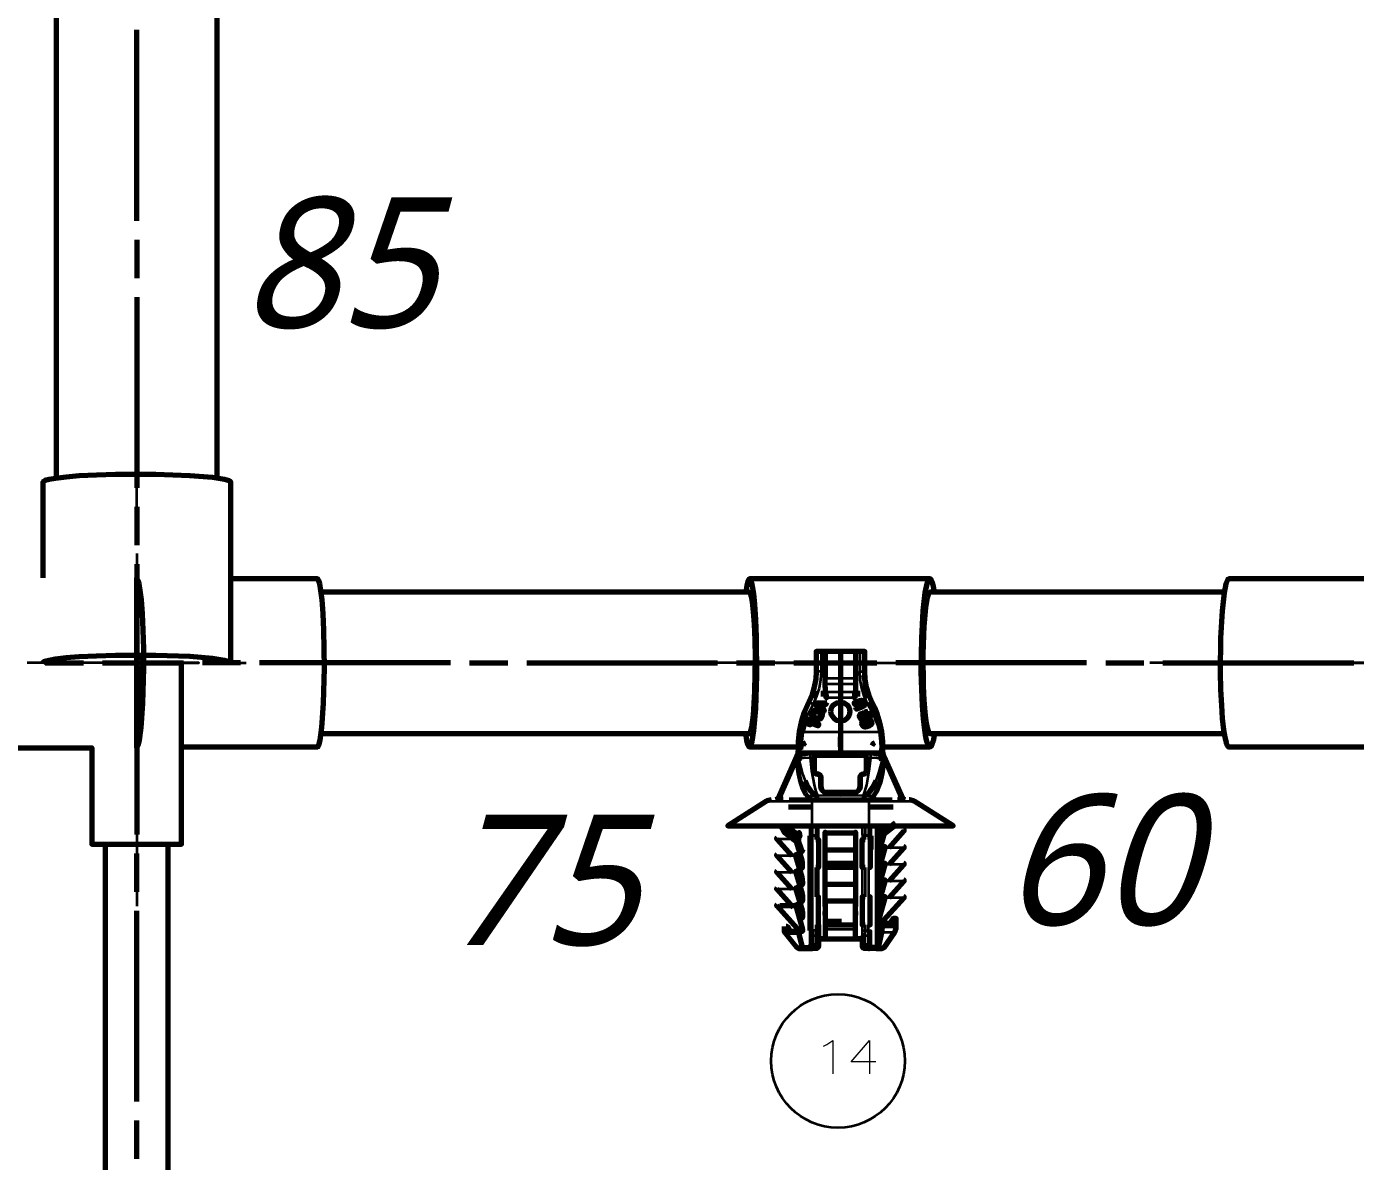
# Model space of a CAD drawing. Header units: millimetres. Extents: x 0 to 174, y 0 to 33.
# Drawn here: x 31.072 to 33.814, y 7.891 to 10.232 of the extents above; entities that cross this region are included whole.
import ezdxf

# ---------------------------------------------------------------- set-up
doc = ezdxf.new("R2010")
doc.units = ezdxf.units.MM
doc.layers.add('PDF_Geomertry', color=7, linetype='Continuous', true_color=0x405f80)
doc.layers.add('PDF_Text', color=7, linetype='Continuous')
doc.styles.add('PDF Lucida Handwriting Italic', font='')
doc.styles.get('PDF Lucida Handwriting Italic').set_extended_font_data('Lucida Handwriting', italic=True)

# ---------------------------------------------------------------- blocks, each defined once
blk = doc.blocks.new('SYM_14_031')
at = {"layer": 'PDF_Geomertry', "lineweight": 70}
for points in [[(-0.1837, 0.4567), (-0.184, 0.4566), (-0.1845, 0.4563), (-0.1851, 0.4558), (-0.1863, 0.4537), (-0.1894, 0.443), (-0.1915, 0.4291)], [(0.1984, 0.4291), (0.1962, 0.441), (0.1937, 0.4497), (0.1917, 0.4542), (0.1902, 0.456), (0.1887, 0.4567)], [(0.0915, 0.1103), (0.0912, 0.1212), (0.0891, 0.1412), (0.0852, 0.1599), (0.0797, 0.1784), (0.0748, 0.1909), (0.069, 0.2031), (0.0624, 0.218), (0.0577, 0.2335), (0.0549, 0.2497), (0.054, 0.2658), (0.054, 0.3072), (0.044, 0.3072), (0.0377, 0.3072), (0.0352, 0.3072), (0.0327, 0.3072), (-0.0248, 0.3072), (-0.0273, 0.3072), (-0.0298, 0.3072), (-0.036, 0.3072), (-0.046, 0.3072), (-0.046, 0.2658), (-0.047, 0.2497), (-0.0499, 0.2335), (-0.0547, 0.218), (-0.0612, 0.2031), (-0.0706, 0.1816), (-0.0765, 0.1638), (-0.0812, 0.1412), (-0.0833, 0.1212), (-0.0835, 0.1103)], [(-0.0266, 0.2235), (-0.0248, 0.2113), (-0.0284, 0.2231), (-0.0266, 0.2235), (-0.027, 0.2283), (-0.0273, 0.2378), (-0.0273, 0.3072)], [(0.0352, 0.3072), (0.0352, 0.2378), (0.0348, 0.2283), (0.0344, 0.2235), (0.0362, 0.2231), (0.0327, 0.2113), (0.0344, 0.2235)], [(-0.0463, 0.2523), (-0.0467, 0.2526), (-0.0467, 0.2528)], [(0.0588, 0.2099), (0.0565, 0.2256), (0.0542, 0.2523), (0.0545, 0.2526), (0.0545, 0.2528), (0.0541, 0.2527), (0.0483, 0.2523)], [(-0.0487, 0.2256), (-0.0509, 0.2099)], [(-0.031, 0.2144), (-0.031, 0.2256)], [(0.039, 0.2256), (0.039, 0.2144)], [(0.0752, 0.1713), (0.0699, 0.1856), (0.0634, 0.1995)], [(-0.0667, 0.1733), (-0.0712, 0.1585), (-0.0744, 0.1437)], [(-0.0763, 0.1405), (-0.0781, 0.1223), (-0.0785, 0.1067)], [(-0.1837, 0.1103), (-0.0835, 0.1103), (-0.0835, 0.1022)], [(-0.0773, 0.1108), (-0.0773, 0.1103), (-0.0805, 0.1095), (-0.0827, 0.1072), (-0.0835, 0.1041)], [(-0.0835, 0.1003), (-0.0828, 0.1041), (-0.0806, 0.1074), (-0.0774, 0.1095), (-0.0735, 0.1103)], [(-0.0676, 0.1185), (-0.071, 0.1174), (-0.0727, 0.1153), (-0.0735, 0.112)], [(0.0749, 0.1185), (0.0715, 0.1174), (0.0698, 0.1153), (0.069, 0.112)], [(0.0915, 0.1041), (0.0906, 0.1072), (0.0883, 0.1095), (0.0852, 0.1103)], [(0.0865, 0.0973), (0.0898, 0.0985), (0.0913, 0.1013), (0.0915, 0.1022), (0.0915, 0.1103), (0.1887, 0.1103)], [(-0.0835, 0.099), (-0.084, 0.0973), (-0.1255, 0.004), (-0.1192, 0.006), (-0.1255, 0.004), (-0.1273, 0.0019), (-0.1299, 0.001)], [(-0.0876, 0.0744), (-0.0859, 0.0769), (-0.0858, 0.0772), (-0.084, 0.0838), (-0.0835, 0.0909), (-0.0835, 0.0916), (-0.0835, 0.0928), (-0.0835, 0.0956), (-0.0835, 0.102), (-0.0833, 0.1003), (-0.0817, 0.0984), (-0.0785, 0.0973)], [(-0.084, 0.0973), (-0.0876, 0.0772)], [(-0.0835, 0.0956), (-0.0833, 0.0938), (-0.0822, 0.0923), (-0.0805, 0.0913), (-0.0785, 0.091)], [(-0.0815, 0.0812), (-0.0815, 0.0815), (-0.081, 0.0851), (-0.0797, 0.0891), (-0.0824, 0.0905), (-0.0835, 0.0924), (-0.0835, 0.0928)], [(0.0865, 0.0974), (-0.0785, 0.0974)], [(-0.0485, 0.091), (-0.0451, 0.0924), (-0.0485, 0.091), (-0.0497, 0.0894), (-0.0501, 0.0876)], [(-0.0485, 0.0565), (-0.0499, 0.0605), (-0.0501, 0.0873), (-0.0501, 0.0876), (-0.0501, 0.0873), (-0.0499, 0.0605), (-0.0485, 0.0565), (-0.0465, 0.0548), (-0.0437, 0.0542), (-0.043, 0.0542), (-0.0426, 0.0541)], [(-0.0501, 0.0873), (-0.0501, 0.0873)], [(0.0578, 0.0876), (0.0574, 0.0895), (0.0562, 0.0912), (0.0528, 0.0924), (0.0198, 0.0924), (0.0087, 0.0924), (-0.0353, 0.0924), (-0.0451, 0.0924)], [(0.0915, 0.1001), (0.0901, 0.0967), (0.087, 0.0952), (0.0865, 0.0952)], [(0.0892, 0.0812), (0.0892, 0.0813), (0.0888, 0.0851), (0.0874, 0.0891), (0.0891, 0.0897), (0.0905, 0.0908), (0.0913, 0.0924), (0.0915, 0.0928)], [(0.0953, 0.0744), (0.0937, 0.0769), (0.0935, 0.0772), (0.0917, 0.0838), (0.0915, 0.0909), (0.0915, 0.0917), (0.0915, 0.0928), (0.0915, 0.0956), (0.0915, 0.1001), (0.0915, 0.102)], [(0.0915, 0.099), (0.0917, 0.0973)], [(0.1378, 0.001), (0.1351, 0.0019), (0.1333, 0.004), (0.127, 0.006), (0.127, 0.001), (0.127, 0.006), (0.1333, 0.004), (0.0917, 0.0973), (0.0953, 0.0772)], [(0.0556, 0.0556), (0.0527, 0.0542), (0.0522, 0.0542), (0.0517, 0.0542), (0.0516, 0.0542), (0.0556, 0.0556), (0.0563, 0.0565)], [(-0.0691, 0.0403), (-0.0637, 0.0287), (-0.058, 0.0194), (-0.054, 0.0144), (-0.0494, 0.0099)], [(-0.038, 0.0516), (-0.0408, 0.0538), (-0.0426, 0.0541), (-0.0388, 0.0526), (-0.038, 0.0516), (-0.0367, 0.048)], [(-0.0366, 0.0284), (-0.0367, 0.048), (-0.0366, 0.0284), (-0.0366, 0.0283)], [(0.0431, 0.023), (0.0413, 0.0202), (0.0373, 0.017), (0.0317, 0.0158), (0.0069, 0.0158), (0.0009, 0.0158), (-0.0238, 0.0158), (-0.0294, 0.017), (-0.0334, 0.0202), (-0.0353, 0.023), (-0.0366, 0.0283), (-0.0353, 0.023)], [(0.0444, 0.0283), (0.0431, 0.023), (0.0444, 0.0283), (0.0444, 0.0284)], [(0.0445, 0.048), (0.0444, 0.0284), (0.0445, 0.048), (0.0451, 0.0502)], [(0.0516, 0.0542), (0.0508, 0.0542), (0.0472, 0.053), (0.0451, 0.0502), (0.0473, 0.0531), (0.0508, 0.0542), (0.0509, 0.0542), (0.0515, 0.0542)], [(0.0767, 0.0399), (0.0701, 0.0262), (0.0642, 0.0174), (0.0572, 0.0099)], [(-0.1192, 0.001), (-0.1192, 0.006)], [(-0.1015, 0.001), (-0.0869, 0.001), (-0.0552, 0.001), (0.063, 0.001), (0.0947, 0.001), (0.111, 0.001)], [(-0.0616, 0.0094), (-0.0605, 0.0069), (-0.0608, 0.0041), (-0.0626, 0.0019), (-0.0652, 0.001)], [(0.0069, 0.0158), (0.0009, 0.0158)], [(-0.103, -0.0137), (-0.0552, -0.0137)], [(0.063, -0.0137), (0.1127, -0.0137)], [(-0.1095, -0.0542), (-0.1155, -0.0574), (-0.1165, -0.058), (-0.1177, -0.0547), (-0.1181, -0.051)], [(-0.081, -0.0667), (-0.0797, -0.0745), (-0.0823, -0.0749), (-0.0858, -0.069), (-0.0838, -0.0697), (-0.0819, -0.0687), (-0.081, -0.0667), (-0.0815, -0.0683), (-0.0827, -0.0694), (-0.0844, -0.0697), (-0.0858, -0.069), (-0.0998, -0.0581), (-0.1024, -0.0549), (-0.1033, -0.0535)], [(0.0797, -0.0538), (0.0797, -0.301), (0.0792, -0.3047), (0.0787, -0.3056), (0.0785, -0.3059), (0.078, -0.306), (0.0717, -0.306), (0.0681, -0.306), (0.0649, -0.306), (0.0627, -0.306), (0.0619, -0.306), (0.0638, -0.3056), (0.0655, -0.3045), (0.0665, -0.303), (0.0669, -0.301)], [(0.082, -0.0859), (0.082, -0.0537)], [(0.0935, -0.0527), (0.0901, -0.0584), (0.0874, -0.058), (0.0888, -0.0503)], [(0.092, -0.0712), (0.1201, -0.0499)], [(-0.1265, -0.0777), (-0.128, -0.0791), (-0.1276, -0.0802), (-0.0966, -0.1147)], [(-0.1165, -0.058), (-0.1137, -0.0631), (-0.1067, -0.0594), (-0.1137, -0.0631), (-0.1098, -0.0677), (-0.0851, -0.0872)], [(-0.1049, -0.0616), (-0.1098, -0.0677)], [(-0.0847, -0.1327), (-0.0742, -0.1327), (-0.0745, -0.1281), (-0.0752, -0.1242), (-0.0881, -0.0802), (-0.0881, -0.0784), (-0.0877, -0.0777), (-0.0859, -0.0777), (-0.0858, -0.0777), (-0.0856, -0.0778), (-0.0855, -0.0781)], [(-0.0858, -0.069), (-0.0858, -0.069)], [(-0.0742, -0.1027), (-0.0744, -0.1042), (-0.0748, -0.1053), (-0.0751, -0.1056), (-0.0751, -0.1056), (-0.0753, -0.1056), (-0.0755, -0.1055), (-0.0758, -0.1049), (-0.0855, -0.0781), (-0.0758, -0.1049)], [(-0.0816, -0.0684), (-0.0834, -0.0698), (-0.0851, -0.0701)], [(-0.0587, -0.2688), (-0.0587, -0.0737)], [(-0.0538, -0.0812), (-0.0573, -0.0812), (-0.0573, -0.1387), (-0.0538, -0.1387)], [(-0.0467, -0.0812), (-0.0413, -0.0812), (-0.0413, -0.1387), (-0.0467, -0.1387)], [(-0.0276, -0.1128), (-0.0276, -0.1094), (-0.0276, -0.108), (-0.0276, -0.1052), (-0.0276, -0.097), (-0.0276, -0.0844), (-0.0276, -0.0687), (-0.0276, -0.0669), (0.0353, -0.0669), (0.0353, -0.0687), (0.0353, -0.0844), (0.0353, -0.097), (0.0353, -0.1052), (0.0353, -0.108), (0.0353, -0.1128)], [(0.0547, -0.1387), (0.0491, -0.1387), (0.0491, -0.0812), (0.0547, -0.0812)], [(0.0616, -0.0812), (0.0651, -0.0812), (0.0651, -0.1387), (0.0616, -0.1387)], [(0.0666, -0.0737), (0.0666, -0.1016)], [(0.0924, -0.0859), (0.082, -0.0859), (0.0822, -0.0876), (0.0826, -0.0887), (0.0828, -0.0888), (0.083, -0.089), (0.0831, -0.0888), (0.0834, -0.0887), (0.0837, -0.0881), (0.0933, -0.0615), (0.0934, -0.061), (0.0937, -0.0609), (0.0937, -0.0609), (0.0956, -0.0609), (0.0959, -0.0634), (0.0831, -0.1074), (0.0823, -0.1115), (0.082, -0.116), (0.082, -0.1203), (0.0822, -0.122), (0.0826, -0.1231), (0.0828, -0.1233), (0.083, -0.1234), (0.0831, -0.1233), (0.0834, -0.1231), (0.0837, -0.1226), (0.0933, -0.0959), (0.0934, -0.0955), (0.0937, -0.0953), (0.0937, -0.0953), (0.0956, -0.0953), (0.0959, -0.0978), (0.0831, -0.1419), (0.0823, -0.1459), (0.082, -0.1505), (0.082, -0.1548), (0.0822, -0.1565), (0.0826, -0.1576), (0.0828, -0.1577), (0.083, -0.1578), (0.0831, -0.1577), (0.0834, -0.1576), (0.0837, -0.157), (0.0933, -0.1303), (0.0934, -0.1299), (0.0937, -0.1298), (0.0937, -0.1298), (0.0956, -0.1298), (0.0959, -0.1323), (0.0831, -0.1763), (0.0823, -0.1803), (0.082, -0.1849), (0.082, -0.1892), (0.0822, -0.1909), (0.0826, -0.192), (0.0828, -0.1922), (0.083, -0.1923), (0.0831, -0.1922), (0.0834, -0.192), (0.0837, -0.1915), (0.0933, -0.1648), (0.0934, -0.1644), (0.0937, -0.1642), (0.0937, -0.1642), (0.0956, -0.1642), (0.0959, -0.1667), (0.0831, -0.2108), (0.0823, -0.2148), (0.082, -0.2194), (0.082, -0.2237), (0.0822, -0.2253), (0.0826, -0.2265), (0.0828, -0.2266), (0.083, -0.2267), (0.0831, -0.2266), (0.0834, -0.2265), (0.0837, -0.2259), (0.0933, -0.1992), (0.0934, -0.1988), (0.0937, -0.1987), (0.0937, -0.1987), (0.0956, -0.1987), (0.0959, -0.2012), (0.0824, -0.2474), (0.082, -0.2508), (0.082, -0.2519), (0.0822, -0.2533), (0.0827, -0.2538), (0.0901, -0.2538)], [(0.0933, -0.0615), (0.0837, -0.0881)], [(0.0874, -0.0708), (0.0874, -0.0645), (0.0874, -0.063), (0.0874, -0.0592), (0.0874, -0.058)], [(0.1044, -0.0978), (0.1355, -0.0634), (0.1353, -0.0613), (0.1344, -0.0609)], [(-0.0276, -0.0952), (-0.0276, -0.0933), (-0.0276, -0.0876)], [(-0.0276, -0.1483), (-0.0276, -0.1448), (-0.0276, -0.1434), (-0.0276, -0.1406), (-0.0276, -0.1324), (-0.0276, -0.1199), (-0.0276, -0.1041), (-0.0276, -0.1023), (0.0353, -0.1023), (0.0353, -0.1041), (0.0353, -0.1198), (0.0353, -0.1324), (0.0353, -0.1406), (0.0353, -0.1434), (0.0353, -0.1483)], [(0.0353, -0.0876), (0.0353, -0.0933), (0.0353, -0.0952)], [(0.1044, -0.1323), (0.1355, -0.0978), (0.1353, -0.0958), (0.1344, -0.0953)], [(-0.1265, -0.1122), (-0.128, -0.1135), (-0.1276, -0.1147), (-0.0966, -0.1491)], [(-0.0847, -0.1672), (-0.0742, -0.1672), (-0.0745, -0.1626), (-0.0752, -0.1587), (-0.0881, -0.1147), (-0.0881, -0.1128), (-0.0877, -0.1122), (-0.0859, -0.1122), (-0.0858, -0.1122), (-0.0856, -0.1123), (-0.0855, -0.1126), (-0.0758, -0.1394), (-0.0755, -0.1399), (-0.0753, -0.1401), (-0.0751, -0.1401), (-0.0751, -0.1401), (-0.0748, -0.1398), (-0.0744, -0.1387), (-0.0742, -0.1372), (-0.0742, -0.1327)], [(0.0353, -0.123), (0.0353, -0.1287), (0.0353, -0.1306), (-0.0276, -0.1306), (-0.0276, -0.1287), (-0.0276, -0.123)], [(-0.0276, -0.1838), (-0.0276, -0.1803), (-0.0276, -0.1788), (-0.0276, -0.176), (-0.0276, -0.1678), (-0.0276, -0.1553), (-0.0276, -0.1395), (-0.0276, -0.1378), (-0.0276, -0.1369), (-0.0276, -0.1366), (-0.0276, -0.1377), (0.0353, -0.1377), (0.0353, -0.1369), (0.0353, -0.1366), (0.0353, -0.1378), (0.0353, -0.1395), (0.0353, -0.1553), (0.0353, -0.1678), (0.0353, -0.176), (0.0353, -0.1788), (0.0353, -0.1838)], [(0.1044, -0.1667), (0.1355, -0.1323), (0.1353, -0.1302), (0.1344, -0.1298)], [(-0.1265, -0.1466), (-0.128, -0.148), (-0.1276, -0.1491), (-0.0966, -0.1835)], [(-0.0742, -0.1672), (-0.0742, -0.1716), (-0.0744, -0.1731), (-0.0748, -0.1742), (-0.0751, -0.1745), (-0.0751, -0.1745), (-0.0753, -0.1745), (-0.0755, -0.1744), (-0.0758, -0.1738), (-0.0855, -0.147), (-0.0856, -0.1467), (-0.0858, -0.1466), (-0.0859, -0.1466), (-0.0877, -0.1466), (-0.0881, -0.1473), (-0.0881, -0.1491), (-0.0752, -0.1931), (-0.0745, -0.197), (-0.0742, -0.2016), (-0.0742, -0.206), (-0.0744, -0.2076), (-0.0748, -0.2087), (-0.0751, -0.209), (-0.0751, -0.209), (-0.0753, -0.209), (-0.0755, -0.2088), (-0.0758, -0.2083), (-0.0855, -0.1815), (-0.0856, -0.1812), (-0.0858, -0.181), (-0.0859, -0.181), (-0.0877, -0.181), (-0.0881, -0.1817), (-0.0881, -0.1835), (-0.0752, -0.2276), (-0.0745, -0.2315), (-0.0742, -0.236), (-0.0742, -0.2405), (-0.0744, -0.2422), (-0.0748, -0.2431), (-0.0751, -0.2434), (-0.0751, -0.2434), (-0.0753, -0.2434), (-0.0755, -0.2433), (-0.0758, -0.2427), (-0.0855, -0.2159), (-0.0856, -0.2156), (-0.0858, -0.2155), (-0.0859, -0.2155), (-0.0877, -0.2155), (-0.0881, -0.2162), (-0.0881, -0.218), (-0.1151, -0.218), (-0.121, -0.218)], [(-0.0276, -0.166), (-0.0276, -0.1641), (-0.0276, -0.1584)], [(0.0353, -0.1584), (0.0353, -0.1641), (0.0353, -0.166)], [(0.1044, -0.2012), (0.1355, -0.1667), (0.1353, -0.1647), (0.1344, -0.1642)], [(-0.1265, -0.181), (-0.128, -0.1826), (-0.1276, -0.1835), (-0.0933, -0.2216)], [(-0.0276, -0.2192), (-0.0276, -0.2158), (-0.0276, -0.2142), (-0.0276, -0.2115), (-0.0276, -0.2033), (-0.0276, -0.1908), (-0.0276, -0.1749), (-0.0276, -0.1733), (-0.0276, -0.1723), (-0.0276, -0.172), (-0.0276, -0.1731), (0.0353, -0.1731), (0.0353, -0.1723), (0.0353, -0.172), (0.0353, -0.1733), (0.0353, -0.1749), (0.0353, -0.1908), (0.0353, -0.2033), (0.0353, -0.2115), (0.0353, -0.2142), (0.0353, -0.2192)], [(-0.1265, -0.2155), (-0.128, -0.217), (-0.1276, -0.218), (-0.0859, -0.2642), (-0.0847, -0.2676)], [(-0.0881, -0.218), (-0.0747, -0.2642), (-0.0742, -0.2676), (-0.0742, -0.2685), (-0.0748, -0.2706), (-0.0824, -0.2706), (-0.0947, -0.2706), (-0.1037, -0.2706), (-0.1037, -0.2656), (-0.1015, -0.2656), (-0.1047, -0.2613), (-0.1051, -0.2609), (-0.1058, -0.2608), (-0.1065, -0.2608), (-0.1074, -0.2608), (-0.1077, -0.2608), (-0.1078, -0.2608)], [(-0.0538, -0.1992), (-0.0573, -0.1992), (-0.0573, -0.2567), (-0.0538, -0.2567)], [(-0.0467, -0.2567), (-0.0413, -0.2567), (-0.0413, -0.1992), (-0.0467, -0.1992)], [(0.0545, -0.2967), (0.0544, -0.3059), (0.0544, -0.306), (0.0541, -0.306), (0.0523, -0.3056), (0.0506, -0.3045), (0.0495, -0.303), (0.0492, -0.301), (0.0492, -0.2863), (0.0494, -0.2862), (0.0494, -0.2849), (0.0494, -0.2824), (0.0494, -0.2849), (0.0494, -0.2862), (0.0492, -0.2863), (0.0444, -0.2863), (0.0353, -0.2863), (0.0353, -0.2848), (0.0353, -0.2805), (0.0353, -0.2741), (0.0353, -0.2666), (0.0353, -0.2592), (0.0353, -0.2567), (0.0353, -0.2559), (0.0353, -0.254), (0.0353, -0.2509), (0.0353, -0.2497), (0.0353, -0.2469), (0.0353, -0.2387), (0.0353, -0.2262), (0.0353, -0.2103), (0.0353, -0.2087), (0.0353, -0.2074), (0.0353, -0.2077), (0.0353, -0.2085), (-0.0276, -0.2085), (-0.0276, -0.2074), (-0.0276, -0.2077), (-0.0276, -0.2087), (-0.0276, -0.2103), (-0.0276, -0.2262), (-0.0276, -0.2388), (-0.0276, -0.2469), (-0.0276, -0.2497), (-0.0276, -0.2509), (-0.0276, -0.254), (-0.0276, -0.2567), (-0.0276, -0.2576), (-0.0276, -0.2592), (-0.0276, -0.2666), (-0.0276, -0.2742), (-0.0276, -0.2806), (-0.0276, -0.2848), (-0.0276, -0.2863), (-0.0366, -0.2863), (-0.0415, -0.2863), (-0.0415, -0.2862), (-0.0415, -0.2849), (-0.0416, -0.2824), (-0.0415, -0.2863)], [(-0.0276, -0.2015), (-0.0276, -0.1995), (-0.0276, -0.1938)], [(0.0353, -0.1938), (0.0353, -0.1995), (0.0353, -0.2015)], [(0.0547, -0.1992), (0.0491, -0.1992), (0.0491, -0.2567), (0.0547, -0.2567)], [(0.0616, -0.2567), (0.0651, -0.2567), (0.0651, -0.1992), (0.0616, -0.1992)], [(0.0926, -0.2508), (0.0938, -0.2474), (0.1355, -0.2012), (0.1353, -0.1991), (0.1344, -0.1987)], [(-0.0276, -0.2369), (-0.0276, -0.2349), (-0.0276, -0.2292)], [(0.0353, -0.2292), (0.0353, -0.2349), (0.0353, -0.2369)], [(0.0899, -0.306), (0.0897, -0.306), (0.0876, -0.306), (0.0812, -0.306), (0.0876, -0.306), (0.0894, -0.306), (0.0899, -0.306), (0.094, -0.304), (0.1155, -0.273), (0.119, -0.2641), (0.1191, -0.2617), (0.1191, -0.244), (0.1176, -0.244), (0.1158, -0.244), (0.1144, -0.244), (0.1137, -0.244), (0.113, -0.2441), (0.1124, -0.2447), (0.1094, -0.249), (0.1073, -0.2519)], [(0.1191, -0.244), (0.1158, -0.244)], [(-0.0823, -0.306), (-0.082, -0.306), (-0.0799, -0.306), (-0.0734, -0.306), (-0.0799, -0.306), (-0.0817, -0.306), (-0.0823, -0.306), (-0.0862, -0.3041), (-0.1109, -0.273), (-0.1112, -0.272), (-0.1112, -0.2608)], [(-0.1037, -0.2706), (-0.1048, -0.2706), (-0.1065, -0.2662), (-0.1074, -0.2691), (-0.1078, -0.272), (-0.1048, -0.2706)], [(-0.0824, -0.2706), (-0.0828, -0.2716), (-0.0827, -0.273), (-0.1016, -0.273), (-0.1059, -0.273), (-0.1072, -0.273)], [(-0.0866, -0.2706), (-0.0847, -0.2685)], [(-0.0827, -0.273), (-0.0747, -0.3041), (-0.0734, -0.306), (-0.0702, -0.306), (-0.064, -0.306), (-0.0602, -0.306), (-0.057, -0.306), (-0.0549, -0.306), (-0.0541, -0.306), (-0.056, -0.3056), (-0.0576, -0.3045), (-0.0587, -0.303), (-0.0591, -0.301)], [(-0.0416, -0.2567), (-0.0416, -0.2824)], [(-0.0276, -0.2497), (0.0059, -0.2497)], [(-0.0276, -0.2567), (0.0353, -0.2567)], [(0.078, -0.306), (0.0812, -0.306), (0.0826, -0.304), (0.0895, -0.273), (0.0903, -0.2676), (0.0906, -0.2617), (0.0906, -0.2558), (0.0901, -0.2538), (0.102, -0.2538), (0.1109, -0.2538), (0.1124, -0.2541)], [(0.0924, -0.2519), (0.0945, -0.2538)], [(-0.0702, -0.306), (-0.0706, -0.3059), (-0.0709, -0.3056), (-0.0713, -0.3047), (-0.0717, -0.303), (-0.0719, -0.301)], [(-0.0413, -0.2863), (-0.0413, -0.301), (-0.0417, -0.303), (-0.0428, -0.3045), (-0.0444, -0.3056), (-0.0463, -0.306), (-0.0466, -0.306), (-0.0541, -0.306), (-0.054, -0.3059), (-0.054, -0.2967)], [(-0.0466, -0.306), (-0.0466, -0.3059), (-0.0466, -0.2967)], [(0.0353, -0.2863), (-0.0276, -0.2863)], [(0.0617, -0.2967), (0.0619, -0.3059), (0.0619, -0.306), (0.0544, -0.306)], [(-0.0541, -0.306), (-0.0541, -0.306)], [(0.0619, -0.306), (0.0619, -0.306)]]:
    blk.add_lwpolyline(points, dxfattribs=at)
at = {"layer": 'PDF_Geomertry', "lineweight": 35}
for points in [[(-0.036, 0.3072), (-0.036, 0.2658), (-0.046, 0.2658)], [(-0.0298, 0.2378), (-0.0298, 0.3072)], [(-0.0248, 0.3072), (-0.0248, 0.2517), (0.0327, 0.2517), (0.0327, 0.3072)], [(0.0377, 0.3072), (0.0377, 0.2378), (0.0352, 0.2378)], [(0.044, 0.3072), (0.044, 0.2658), (0.0537, 0.2658), (0.054, 0.2658)], [(-0.036, 0.2658), (-0.0372, 0.2484), (-0.0402, 0.2312), (-0.0452, 0.2145), (-0.0523, 0.1985), (-0.0612, 0.2031)], [(0.0352, 0.2517), (0.0344, 0.2517), (0.0327, 0.2517), (0.0327, 0.2397), (-0.0248, 0.2397), (-0.0248, 0.2517), (-0.0266, 0.2517), (-0.0273, 0.2517)], [(0.0601, 0.1985), (0.0531, 0.2145), (0.048, 0.2312), (0.0449, 0.2484), (0.044, 0.2658)], [(-0.0284, 0.2231), (-0.0295, 0.2298), (-0.0298, 0.2378), (-0.0273, 0.2378)], [(0.0352, 0.2402), (0.0352, 0.2401), (0.0351, 0.2401), (0.0349, 0.2399), (0.0344, 0.2398), (0.0327, 0.2397), (0.0327, 0.2234), (-0.0248, 0.2234), (-0.0248, 0.2397), (-0.0266, 0.2398), (-0.0272, 0.2399), (-0.0273, 0.2401), (-0.0273, 0.2401), (-0.0273, 0.2402)], [(0.0344, 0.2235), (0.0327, 0.2234), (0.0327, 0.2113), (-0.0248, 0.2113), (-0.0248, 0.2234), (-0.0266, 0.2235)], [(0.0377, 0.2378), (0.0373, 0.2298), (0.0362, 0.2231)], [(-0.0523, 0.1985), (-0.0558, 0.1916), (-0.0594, 0.1847), (-0.063, 0.1776), (-0.0666, 0.1705), (-0.0727, 0.1559), (-0.0763, 0.1405), (-0.0795, 0.1409), (-0.0806, 0.141), (-0.0812, 0.1412)], [(0.069, 0.2031), (0.0678, 0.2026), (0.0601, 0.1985), (0.0637, 0.1916), (0.0672, 0.1847), (0.0708, 0.1776), (0.0744, 0.1705), (0.0805, 0.1559), (0.0841, 0.1405), (-0.0763, 0.1405)], [(0.0891, 0.1412), (0.0841, 0.1405), (0.0859, 0.1223), (0.0865, 0.1067)], [(-0.0785, 0.091), (-0.0785, 0.0973), (-0.0785, 0.0974), (-0.0785, 0.1067), (-0.0822, 0.1078), (-0.0833, 0.109), (-0.0835, 0.1103)], [(0.0666, 0.0951), (0.072, 0.0948), (0.0774, 0.0941), (0.0824, 0.0928), (0.0865, 0.091), (0.0865, 0.0952), (0.0865, 0.0973), (0.0865, 0.0974), (0.0865, 0.1067), (0.0887, 0.1072), (0.0905, 0.1083), (0.0912, 0.1092), (0.0915, 0.1103)], [(-0.0835, 0.0928), (-0.0828, 0.0772), (-0.0859, 0.0769)], [(-0.0835, 0.0924), (-0.0816, 0.0822), (-0.0815, 0.0815), (-0.0815, 0.0831), (-0.0798, 0.0853), (-0.0765, 0.0867), (-0.0672, 0.088), (-0.0585, 0.0877), (-0.0556, 0.0605), (-0.0502, 0.0322), (-0.0472, 0.0201), (-0.0435, 0.0099), (-0.0494, 0.0099)], [(-0.0797, 0.0891), (-0.0785, 0.091), (-0.0745, 0.0928), (-0.0695, 0.0941), (-0.0587, 0.0951), (-0.0585, 0.0877), (-0.0501, 0.0876)], [(0.0578, 0.0876), (0.0665, 0.0877), (0.0666, 0.0951), (0.004, 0.0955), (-0.0587, 0.0951)], [(0.0572, 0.0099), (0.0515, 0.0099), (0.0549, 0.0201), (0.0581, 0.0322), (0.0634, 0.0605), (0.0665, 0.0877), (0.0748, 0.088), (0.0835, 0.087), (0.0863, 0.0859), (0.0883, 0.0849), (0.0892, 0.0833), (0.0892, 0.0813), (0.0895, 0.0828), (0.0913, 0.0924)], [(0.0915, 0.0956), (0.091, 0.0938), (0.0899, 0.0923), (0.0883, 0.0913), (0.0865, 0.091), (0.0874, 0.0891)], [(0.0906, 0.0772), (0.0915, 0.0928)], [(-0.1192, 0.001), (-0.1192, 0.0026), (-0.1192, 0.006), (-0.0876, 0.0772), (-0.0876, 0.0744), (-0.0849, 0.0552), (-0.0806, 0.0367), (-0.0772, 0.0267), (-0.073, 0.0173), (-0.0694, 0.0113), (-0.0652, 0.006), (-0.0631, 0.008), (-0.0623, 0.0087), (-0.0617, 0.0092), (-0.0616, 0.0094), (-0.0616, 0.0094), (-0.0662, 0.0153), (-0.0698, 0.0219), (-0.0749, 0.0352), (-0.0797, 0.0538), (-0.0828, 0.0772)], [(-0.0876, 0.0772), (-0.0858, 0.0772)], [(-0.0815, 0.0815), (-0.0815, 0.0815)], [(-0.0815, 0.0815), (-0.0815, 0.0815)], [(-0.0815, 0.0812), (-0.0749, 0.056), (-0.0691, 0.0403)], [(0.0598, 0.001), (0.0573, 0.002), (0.0558, 0.0044), (0.0556, 0.0074), (0.0572, 0.0099), (0.0695, 0.0094), (0.073, 0.006), (0.0772, 0.0113), (0.0808, 0.0173), (0.0849, 0.0267), (0.0884, 0.0367), (0.0927, 0.0552), (0.0953, 0.0744), (0.0953, 0.0772), (0.127, 0.006)], [(0.0695, 0.0094), (0.0741, 0.0155), (0.0777, 0.0222), (0.0833, 0.0367), (0.0881, 0.0569), (0.0906, 0.0772), (0.0937, 0.0769)], [(0.0892, 0.0812), (0.0828, 0.0566), (0.0767, 0.0399)], [(0.0935, 0.0772), (0.0953, 0.0772)], [(0.0508, 0.0542), (0.0508, 0.0542)], [(0.0516, 0.0542), (0.0515, 0.0542)], [(-0.1485, -0.002), (-0.0552, -0.002), (-0.0552, 0.001)], [(-0.0616, 0.0094), (-0.0494, 0.0099), (-0.0478, 0.0074), (-0.0478, 0.0044), (-0.0495, 0.002), (-0.052, 0.001)], [(0.063, 0.001), (0.063, -0.002), (-0.0552, -0.002), (-0.0552, -0.053)], [(0.0528, 0.001), (0.0522, 0.0013), (0.0515, 0.002), (0.0506, 0.0044), (0.0509, 0.0088), (0.0515, 0.0099), (0.004, 0.0092), (-0.0435, 0.0099), (-0.0427, 0.0074), (-0.0427, 0.0044), (-0.0435, 0.0022), (-0.0441, 0.0015), (-0.0447, 0.0012), (-0.0451, 0.001)], [(0.063, -0.053), (0.063, -0.002), (0.1291, -0.002), (0.1563, -0.002)], [(-0.1095, -0.0542), (-0.1067, -0.0594), (-0.1049, -0.0616), (-0.082, -0.0795), (-0.0817, -0.083), (-0.0826, -0.0859), (-0.0837, -0.0872), (-0.0842, -0.0873), (-0.0851, -0.0872)], [(-0.1051, -0.0563), (-0.1058, -0.0548), (-0.1033, -0.0535)], [(-0.0587, -0.0715), (-0.0587, -0.0519)], [(-0.0538, -0.0812), (-0.0538, -0.0737), (-0.0587, -0.0737), (-0.0587, -0.0715), (-0.0587, -0.0715), (-0.0587, -0.0715), (-0.0585, -0.0715), (-0.0584, -0.0716), (-0.0538, -0.0719), (-0.0538, -0.0524)], [(-0.0467, -0.0524), (-0.0467, -0.0719), (-0.0422, -0.0716), (-0.042, -0.0715), (-0.0419, -0.0715), (-0.0419, -0.0715), (-0.0419, -0.0715), (-0.0419, -0.0737)], [(-0.0419, -0.0519), (-0.0419, -0.0715)], [(0.0497, -0.0715), (0.0497, -0.0519)], [(0.0547, -0.0524), (0.0547, -0.0719), (0.0501, -0.0716), (0.0498, -0.0715), (0.0497, -0.0715), (0.0497, -0.0715), (0.0497, -0.0715), (0.0497, -0.0737)], [(0.0616, -0.0524), (0.0616, -0.0719), (0.0662, -0.0716), (0.0665, -0.0715), (0.0665, -0.0715), (0.0666, -0.0715), (0.0666, -0.0715), (0.0666, -0.0737), (0.0616, -0.0737), (0.0616, -0.0812)], [(0.0666, -0.0519), (0.0666, -0.0715)], [(0.0897, -0.0642), (0.0898, -0.063), (0.1153, -0.0437)], [(-0.0881, -0.0802), (-0.1169, -0.0802), (-0.1249, -0.0802), (-0.1263, -0.0802), (-0.1276, -0.0802)], [(-0.1024, -0.0549), (-0.1031, -0.0553), (-0.1051, -0.0563), (-0.1016, -0.0603), (-0.0998, -0.0581)], [(-0.0823, -0.0749), (-0.082, -0.0758), (-0.1016, -0.0603)], [(-0.0795, -0.0795), (-0.0803, -0.0855), (-0.0819, -0.0885), (-0.0827, -0.0894), (-0.0831, -0.0895), (-0.0835, -0.0897), (-0.084, -0.0894)], [(-0.0797, -0.0745), (-0.0795, -0.0758), (-0.082, -0.0758), (-0.082, -0.0795), (-0.0795, -0.0795), (-0.0795, -0.0758)], [(-0.0467, -0.0812), (-0.0467, -0.0737), (-0.0419, -0.0737), (-0.0419, -0.0812)], [(-0.0276, -0.0687), (0.0353, -0.0687)], [(0.0547, -0.0812), (0.0547, -0.0737), (0.0497, -0.0737), (0.0497, -0.0812)], [(0.0874, -0.063), (0.0898, -0.063), (0.0898, -0.0592), (0.0901, -0.0584)], [(0.0874, -0.0592), (0.0898, -0.0592)], [(0.0901, -0.0692), (0.0897, -0.0642), (0.0874, -0.0645), (0.0884, -0.0708), (0.0874, -0.0708)], [(0.092, -0.0712), (0.0917, -0.0712), (0.0916, -0.0712), (0.091, -0.071), (0.0906, -0.0706), (0.0901, -0.0692), (0.0887, -0.0702), (0.0884, -0.0708), (0.0894, -0.0733), (0.091, -0.0747)], [(-0.0742, -0.1027), (-0.0847, -0.1027)], [(-0.0276, -0.1041), (0.0353, -0.1041)], [(0.0958, -0.1074), (0.0831, -0.1074)], [(0.1355, -0.0978), (0.0959, -0.0978)], [(-0.0881, -0.1147), (-0.1169, -0.1147), (-0.1249, -0.1147), (-0.1263, -0.1147), (-0.1276, -0.1147)], [(-0.0752, -0.1242), (-0.088, -0.1242)], [(0.082, -0.116), (0.0924, -0.116)], [(0.0924, -0.1203), (0.082, -0.1203)], [(0.1355, -0.1323), (0.0959, -0.1323)], [(-0.0881, -0.1491), (-0.1169, -0.1491), (-0.1249, -0.1491), (-0.1263, -0.1491), (-0.1276, -0.1491)], [(-0.0742, -0.1372), (-0.0847, -0.1372)], [(-0.0538, -0.1992), (-0.0538, -0.1387)], [(-0.0467, -0.1992), (-0.0467, -0.1387)], [(-0.0419, -0.1387), (-0.0419, -0.1992)], [(-0.0276, -0.1395), (0.0353, -0.1395)], [(0.0497, -0.1992), (0.0497, -0.1387)], [(0.0547, -0.1387), (0.0547, -0.1992)], [(0.0616, -0.1387), (0.0616, -0.1992)], [(0.082, -0.1505), (0.0924, -0.1505)], [(0.0924, -0.1548), (0.082, -0.1548)], [(0.0958, -0.1419), (0.0831, -0.1419)], [(-0.0881, -0.1835), (-0.1169, -0.1835), (-0.1249, -0.1835), (-0.1263, -0.1835), (-0.1276, -0.1835)], [(-0.0742, -0.1716), (-0.0847, -0.1716)], [(-0.0276, -0.1749), (0.0353, -0.1749)], [(0.082, -0.1849), (0.0924, -0.1849)], [(0.0924, -0.1892), (0.082, -0.1892)], [(0.0958, -0.1763), (0.0831, -0.1763)], [(0.1355, -0.1667), (0.0959, -0.1667)], [(-0.121, -0.218), (-0.1276, -0.218)], [(0.0353, -0.2103), (-0.0276, -0.2103)], [(0.0958, -0.2108), (0.0831, -0.2108)], [(0.1355, -0.2012), (0.0959, -0.2012)], [(-0.0752, -0.2276), (-0.088, -0.2276)], [(0.082, -0.2194), (0.0924, -0.2194)], [(0.0924, -0.2237), (0.082, -0.2237)], [(0.1158, -0.244), (0.1158, -0.2558), (0.0906, -0.2558)], [(0.1144, -0.244), (0.1144, -0.2497), (0.1109, -0.249), (0.1109, -0.2524), (0.1109, -0.2538)], [(-0.1078, -0.272), (-0.1078, -0.2608)], [(-0.1037, -0.2656), (-0.1065, -0.2662), (-0.1065, -0.2608)], [(-0.0859, -0.2642), (-0.0747, -0.2642)], [(-0.0847, -0.2676), (-0.0742, -0.2676)], [(-0.0742, -0.2685), (-0.0847, -0.2685)], [(-0.0588, -0.2767), (-0.0587, -0.2688), (-0.0538, -0.2688), (-0.0538, -0.2792), (-0.0467, -0.2792), (-0.0467, -0.2688), (-0.0419, -0.2688)], [(-0.0467, -0.2567), (-0.0467, -0.2688), (-0.0538, -0.2688), (-0.0538, -0.2567)], [(-0.0419, -0.2567), (-0.0419, -0.2688), (-0.0419, -0.2767)], [(0.0353, -0.2592), (-0.0276, -0.2592)], [(0.0353, -0.2666), (-0.0276, -0.2666)], [(0.0497, -0.2767), (0.0497, -0.2688), (0.0497, -0.2567)], [(0.0497, -0.2688), (0.0547, -0.2688), (0.0545, -0.2792), (0.0616, -0.2792), (0.0616, -0.2688), (0.0666, -0.2688), (0.0666, -0.2767)], [(0.0547, -0.2567), (0.0547, -0.2688), (0.0616, -0.2688), (0.0616, -0.2567)], [(0.082, -0.2508), (0.0924, -0.2508)], [(0.0924, -0.2519), (0.082, -0.2519)], [(0.0824, -0.2474), (0.0938, -0.2474)], [(0.1155, -0.273), (0.0895, -0.273)], [(0.1191, -0.2617), (0.0906, -0.2617)], [(0.1109, -0.249), (0.1094, -0.249)], [(-0.0719, -0.301), (-0.064, -0.301), (-0.064, -0.3045), (-0.064, -0.306)], [(-0.064, -0.301), (-0.0591, -0.301), (-0.059, -0.301), (-0.0583, -0.3035), (-0.0565, -0.3053), (-0.0541, -0.306)], [(-0.059, -0.301), (-0.059, -0.301), (-0.059, -0.3009), (-0.059, -0.2992), (-0.0588, -0.2941), (-0.0584, -0.2951), (-0.0574, -0.296), (-0.054, -0.2967), (-0.0466, -0.2967), (-0.0467, -0.2792), (-0.0433, -0.2785), (-0.0422, -0.2777), (-0.0419, -0.2767), (-0.0417, -0.2941)], [(-0.0588, -0.2941), (-0.0588, -0.2767), (-0.0587, -0.2772), (-0.0581, -0.278), (-0.057, -0.2787), (-0.0538, -0.2792), (-0.054, -0.2967)], [(-0.0466, -0.2967), (-0.0435, -0.2962), (-0.0424, -0.2955), (-0.0417, -0.2947), (-0.0417, -0.2941), (-0.0417, -0.2992), (-0.0416, -0.3009), (-0.0416, -0.301), (-0.0416, -0.301), (-0.042, -0.303), (-0.043, -0.3045), (-0.0447, -0.3056), (-0.0466, -0.306)], [(-0.0416, -0.2824), (-0.0366, -0.2824), (-0.0276, -0.2824)], [(-0.0413, -0.301), (-0.0416, -0.301)], [(-0.0366, -0.2824), (-0.0366, -0.2863)], [(0.0353, -0.2824), (0.0444, -0.2824), (0.0444, -0.2852), (0.0444, -0.2863)], [(0.0444, -0.2824), (0.0494, -0.2824)], [(0.0544, -0.306), (0.0524, -0.3056), (0.0509, -0.3045), (0.0498, -0.303), (0.0494, -0.301), (0.0492, -0.301)], [(0.0494, -0.301), (0.0495, -0.301), (0.0495, -0.3009), (0.0495, -0.2992), (0.0495, -0.2941), (0.0497, -0.2947), (0.0502, -0.2955), (0.0513, -0.2962), (0.0545, -0.2967), (0.0617, -0.2967), (0.0616, -0.2792), (0.0651, -0.2785), (0.0662, -0.2777), (0.0666, -0.2767), (0.0667, -0.2941), (0.0666, -0.2947), (0.066, -0.2955), (0.0649, -0.2962), (0.0617, -0.2967)], [(0.0495, -0.2941), (0.0497, -0.2767), (0.0498, -0.2772), (0.0503, -0.278), (0.0515, -0.2787), (0.0545, -0.2792), (0.0545, -0.2967)], [(0.0717, -0.301), (0.0669, -0.301), (0.0667, -0.301), (0.0665, -0.303), (0.0653, -0.3045), (0.0638, -0.3056), (0.0619, -0.306)], [(0.0667, -0.2941), (0.0667, -0.2992), (0.0667, -0.3009), (0.0667, -0.301), (0.0667, -0.301)], [(0.0797, -0.301), (0.0717, -0.301), (0.0717, -0.306)], [(-0.0862, -0.3041), (-0.0747, -0.3041)], [(0.0826, -0.304), (0.094, -0.304)]]:
    blk.add_lwpolyline(points, dxfattribs=at)
at = {"layer": 'PDF_Geomertry', "lineweight": 70}
for points in [[(-0.0244, 0.2015), (-0.0259, 0.1974), (-0.0303, 0.1974), (-0.0333, 0.1897), (-0.0298, 0.1867), (-0.0312, 0.1827), (-0.0478, 0.1972), (-0.0463, 0.201)], [(-0.0347, 0.1973), (-0.0363, 0.1924), (-0.0417, 0.1972)], [(-0.0158, 0.1831), (-0.0142, 0.1906), (-0.0101, 0.197), (-0.0037, 0.2013), (0.004, 0.2027), (0.0115, 0.2013), (0.0178, 0.197), (0.0222, 0.1906), (0.0235, 0.1831), (0.0222, 0.1755), (0.0178, 0.1691), (0.0115, 0.1649), (0.004, 0.1634), (-0.0035, 0.1649), (-0.0099, 0.1691), (-0.0142, 0.1755)], [(0.0356, 0.1919), (0.0484, 0.1965), (0.0494, 0.1972), (0.0501, 0.1981), (0.0503, 0.1992), (0.0502, 0.2003), (0.0497, 0.2015), (0.0487, 0.2022), (0.0476, 0.2024), (0.0463, 0.2022), (0.0335, 0.1976), (0.0322, 0.2012), (0.0449, 0.2059), (0.0477, 0.2063), (0.0503, 0.2056), (0.0526, 0.2041), (0.054, 0.2017), (0.0544, 0.1991), (0.0537, 0.1965), (0.0522, 0.1942), (0.0498, 0.1928), (0.0369, 0.1881)], [(-0.0562, 0.1628), (-0.0405, 0.1572), (-0.0419, 0.1534), (-0.0576, 0.1591), (-0.0588, 0.1555), (-0.0624, 0.1569), (-0.0585, 0.1676), (-0.0549, 0.1663)], [(0.0603, 0.1842), (0.0652, 0.1706), (0.0635, 0.1701), (0.0519, 0.176), (0.0492, 0.1763), (0.0472, 0.1748), (0.0467, 0.1723), (0.0481, 0.1701), (0.0505, 0.1694), (0.0515, 0.1695), (0.0527, 0.166), (0.0491, 0.1658), (0.0459, 0.1672), (0.0437, 0.1698), (0.043, 0.1734), (0.0441, 0.1767), (0.0466, 0.1792), (0.0501, 0.1801), (0.0535, 0.1794), (0.059, 0.1766), (0.0566, 0.183)], [(0.0624, 0.1572), (0.0567, 0.1551), (0.0542, 0.1551), (0.0524, 0.157), (0.0526, 0.1595), (0.0545, 0.1612), (0.0602, 0.1633), (0.0627, 0.1631), (0.0644, 0.1613), (0.0644, 0.1588)], [(0.0563, 0.0565), (0.0578, 0.0605), (0.058, 0.0873), (0.0578, 0.0605)], [(0.0578, 0.0873), (0.0578, 0.0876)], [(-0.0652, 0.006), (-0.0652, 0.0015), (-0.0652, 0.001), (-0.0652, 0.0026)], [(0.0695, 0.0094), (0.0683, 0.0069), (0.0685, 0.0041), (0.0703, 0.0019), (0.073, 0.001), (0.073, 0.006)], [(-0.0276, -0.0669), (-0.0276, -0.066), (-0.0276, -0.0658), (-0.0276, -0.0656), (-0.0276, -0.0656), (-0.0276, -0.0655), (-0.0276, -0.0656)], [(0.0353, -0.0669), (0.0353, -0.0659), (0.0353, -0.0656), (0.0353, -0.0656), (0.0353, -0.0655), (0.0353, -0.0658)], [(-0.0276, -0.1023), (-0.0276, -0.1015), (-0.0276, -0.1012), (-0.0276, -0.101), (-0.0276, -0.101), (-0.0276, -0.1009), (-0.0276, -0.101)], [(0.0353, -0.1023), (0.0353, -0.1013), (0.0353, -0.101), (0.0353, -0.101), (0.0353, -0.1009), (0.0353, -0.1012)], [(-0.0276, -0.1366), (-0.0276, -0.1365), (-0.0276, -0.1365), (-0.0276, -0.1365), (-0.0276, -0.1366)], [(0.0353, -0.1366), (0.0353, -0.1365), (0.0353, -0.1365), (0.0353, -0.1366)], [(-0.0276, -0.172), (-0.0276, -0.1719), (-0.0276, -0.1719), (-0.0276, -0.1719), (-0.0276, -0.172)], [(0.0353, -0.172), (0.0353, -0.1719), (0.0353, -0.1719), (0.0353, -0.172)], [(-0.0276, -0.2074), (-0.0276, -0.2073), (-0.0276, -0.2073), (-0.0276, -0.2073), (-0.0276, -0.2074)], [(0.0353, -0.2074), (0.0353, -0.2073), (0.0353, -0.2073), (0.0353, -0.2074)], [(0.1124, -0.2541), (0.1124, -0.2538), (0.1127, -0.2533), (0.1133, -0.2522), (0.1144, -0.2497), (0.1158, -0.2558)]]:
    blk.add_lwpolyline(points, close=True, dxfattribs=at)
for points in [[(-0.0355, 0.182, -2.920779), (-0.048, 0.1863), (-0.0466, 0.1828), (-0.0502, 0.1803), (-0.0516, 0.1762), (-0.0503, 0.172), (-0.0469, 0.1694), (-0.0424, 0.1692), (-0.0388, 0.1719), (-0.0374, 0.176), (-0.0388, 0.1802)], [(0.0588, 0.167), (0.0616, 0.1674), (0.0644, 0.1667), (0.0667, 0.1651), (0.0681, 0.1627), (0.0685, 0.1599), (0.0678, 0.1572), (0.0662, 0.1548), (0.0638, 0.1534), (0.058, 0.1513, -0.994181), (0.0531, 0.1649)]]:
    blk.add_lwpolyline(points, format="xyb", close=True, dxfattribs=at)
at = {"layer": 'PDF_Geomertry', "lineweight": 35}
for points in [[(-0.0467, -0.0719), (-0.0467, -0.0737), (-0.0538, -0.0737), (-0.0538, -0.0719)], [(0.0616, -0.0719), (0.0616, -0.0737), (0.0547, -0.0737), (0.0547, -0.0719)]]:
    blk.add_lwpolyline(points, close=True, dxfattribs=at)

msp = doc.modelspace()

# ---------------------------------------------------------------- linework, layer by layer
at = {"layer": 'PDF_Geomertry', "lineweight": 70}
for points in [[(31.1333, 10.4), (31.1333, 9.3004)], [(31.4658, 9.3004), (31.4658, 10.4)], [(31.1057, 8.9193), (31.1069, 8.921), (31.1101, 8.9228), (31.1188, 8.9251), (31.1317, 8.9275), (31.1536, 8.9301), (31.181, 8.9324), (31.2164, 8.9342), (31.2558, 8.9353), (31.3389, 8.9354), (31.4093, 8.9329), (31.456, 8.929), (31.4806, 8.9251), (31.4906, 8.9221), (31.4926, 8.9208), (31.4932, 8.9201), (31.4935, 8.9196), (31.4935, 8.9193), (31.4935, 9.2919), (31.4935, 9.2922), (31.4932, 9.2928), (31.4926, 9.2935), (31.4906, 9.2947), (31.4806, 9.2978), (31.456, 9.3017), (31.4093, 9.3056), (31.3389, 9.3081), (31.2558, 9.3081), (31.2164, 9.3068), (31.181, 9.305), (31.1536, 9.3028), (31.1317, 9.3001), (31.1188, 9.2979), (31.1101, 9.2954), (31.1069, 9.2938), (31.1057, 9.2919), (31.1057, 9.0946)], [(30.9256, 9.0946), (30.9256, 8.7439), (31.2071, 8.7439), (31.2071, 8.5453), (31.3921, 8.5453), (31.3921, 8.9193)], [(31.2996, 8.7439), (31.2996, 9.0946)], [(31.2996, 8.7461), (31.2999, 8.7461), (31.3004, 8.7464), (31.3011, 8.7469), (31.3024, 8.7492), (31.3053, 8.7597), (31.3089, 8.7863), (31.3124, 8.836), (31.314, 8.9081), (31.3139, 8.9483), (31.3129, 8.9869), (31.3114, 9.0206), (31.3092, 9.0493), (31.3069, 9.0685), (31.3044, 9.0824), (31.3025, 9.0889), (31.3011, 9.0915), (31.2996, 9.0925)], [(31.3921, 8.7461), (31.6724, 8.7461), (31.6726, 8.7461), (31.6732, 8.7464), (31.6738, 8.7469), (31.675, 8.7492), (31.6779, 8.7597), (31.6815, 8.7863), (31.685, 8.836), (31.6868, 8.9081), (31.6865, 8.9483), (31.6857, 8.9869), (31.684, 9.0206), (31.6819, 9.0493), (31.6797, 9.0685), (31.6772, 9.0824), (31.6753, 9.0889), (31.6738, 9.0915), (31.6724, 9.0925), (31.4935, 9.0925)], [(32.9461, 8.7736), (32.9428, 8.7575), (32.9394, 8.7488), (32.9381, 8.7468), (32.9374, 8.7462), (32.9367, 8.7461), (32.936, 8.7461), (32.9353, 8.7464), (32.9346, 8.7469), (32.9328, 8.7496), (32.9307, 8.755), (32.9281, 8.7663), (32.9256, 8.7815), (32.9231, 8.8044), (32.921, 8.8318), (32.9194, 8.8647), (32.9186, 8.9), (32.9193, 8.9703), (32.9224, 9.0269), (32.9265, 9.0636), (32.9304, 9.0826), (32.9336, 9.0904), (32.935, 9.0919), (32.9357, 9.0924), (32.9364, 9.0925), (32.7517, 9.0925), (32.564, 9.0925), (32.566, 9.0908), (32.5678, 9.0868), (32.5697, 9.0785), (32.5722, 9.0619), (32.5744, 9.0397), (32.5764, 9.0086), (32.5778, 8.9729), (32.5783, 8.8936), (32.5762, 8.8249), (32.5726, 8.7797), (32.569, 8.7569), (32.5663, 8.7482), (32.5651, 8.7465), (32.5646, 8.7461), (32.5642, 8.7461), (32.5639, 8.7461), (32.5636, 8.7461), (32.5631, 8.7464), (32.5624, 8.7471), (32.5608, 8.7506), (32.5583, 8.7597), (32.5563, 8.7736)], [(33.8386, 9.0925), (33.5532, 9.0925), (33.5525, 9.0924), (33.5518, 9.0919), (33.5504, 9.0904), (33.5472, 9.0826), (33.5432, 9.0636), (33.5392, 9.0269), (33.5361, 8.9703), (33.5354, 8.9), (33.5361, 8.8647), (33.5378, 8.8318), (33.5397, 8.8044), (33.5424, 8.7815), (33.5447, 8.7663), (33.5475, 8.755), (33.5496, 8.7496), (33.5514, 8.7469), (33.5532, 8.7461), (33.9251, 8.7461)], [(31.6801, 8.7736), (32.564, 8.7736), (32.5643, 8.7736), (32.5646, 8.7737), (32.5651, 8.7742), (32.5663, 8.7761), (32.5689, 8.786), (32.5722, 8.8117), (32.5751, 8.8608), (32.5762, 8.9301), (32.5756, 8.9663), (32.5742, 8.9993), (32.5724, 9.0253), (32.5701, 9.0454), (32.5682, 9.0564), (32.566, 9.0631), (32.564, 9.0649), (31.6801, 9.0649)], [(33.5435, 9.0649), (32.9364, 9.0649), (32.9358, 9.0647), (32.9351, 9.0644), (32.9337, 9.0628), (32.9308, 9.0544), (32.9271, 9.0339), (32.9235, 8.9949), (32.9214, 8.9371), (32.9222, 8.8715), (32.9236, 8.8424), (32.9257, 8.8169), (32.9279, 8.7989), (32.9304, 8.7854), (32.9325, 8.7785), (32.9343, 8.775), (32.9364, 8.7736), (33.5435, 8.7736)], [(31.3118, 8.931), (31.3118, 8.9301), (31.3108, 8.8608), (31.3078, 8.8117), (31.3044, 8.786), (31.3018, 8.7761), (31.3007, 8.7742), (31.3001, 8.7737), (31.2999, 8.7736), (31.2996, 8.7736), (31.2999, 8.7736), (31.3001, 8.7737), (31.3007, 8.7742), (31.3018, 8.7761), (31.3044, 8.786), (31.3078, 8.8117), (31.3108, 8.8608), (31.3118, 8.9301), (31.3117, 8.9333)], [(31.3094, 8.9311), (31.3046, 8.9311), (31.2996, 8.9311), (31.3057, 8.9311), (31.3117, 8.931)], [(31.2996, 8.9193), (31.3094, 8.9193)], [(32.6097, 8.6368), (32.6004, 8.6346), (32.5992, 8.6338), (32.519, 8.5828), (32.6925, 8.5828), (32.8107, 8.5828), (32.9335, 8.5828), (32.971, 8.5828), (32.9808, 8.5828), (32.9828, 8.5828), (32.9842, 8.5828), (32.904, 8.6338), (32.895, 8.6368), (32.8935, 8.6368)], [(31.2346, 8.5453), (31.2346, 7.1378)], [(31.3646, 7.1378), (31.3646, 8.5453)]]:
    msp.add_lwpolyline(points, dxfattribs=at)
at = {"layer": 'PDF_Geomertry', "color": 3, "lineweight": 70}
for points in [[(31.2996, 9.8315), (31.2996, 10.2253)], [(31.2996, 9.7922), (31.2996, 9.7135)], [(31.2996, 9.674), (31.2996, 9.2804)], [(31.2996, 9.241), (31.2996, 9.1622)], [(31.2996, 9.1229), (31.2996, 8.9193), (31.2996, 8.5653)], [(31.1107, 8.9193), (31.1894, 8.9193)], [(31.2287, 8.9193), (31.2996, 8.9193), (31.3957, 8.9193)], [(31.5137, 8.9193), (31.435, 8.9193)], [(31.9468, 8.9193), (31.5532, 8.9193)], [(31.9863, 8.9193), (32.065, 8.9193)], [(32.1043, 8.9193), (32.4981, 8.9193)], [(32.5374, 8.9193), (32.6161, 8.9193)], [(32.6556, 8.9193), (32.7517, 8.9193), (32.8265, 8.9193)], [(33.2597, 8.9193), (32.866, 8.9193)], [(33.299, 8.9193), (33.3778, 8.9193)], [(33.4171, 8.9193), (33.8108, 8.9193)], [(31.2996, 8.4471), (31.2996, 8.5258)], [(31.2996, 8.014), (31.2996, 8.4078)], [(31.2996, 7.896), (31.2996, 7.9747)]]:
    msp.add_lwpolyline(points, dxfattribs=at)
at = {"layer": 'PDF_Geomertry', "color": 18, "lineweight": 35, "true_color": 0x260000}
for points in [[(31.2996, 9.8315), (31.2996, 10.2253)], [(31.2996, 9.7922), (31.2996, 9.7135)], [(31.2996, 9.674), (31.2996, 9.2804)], [(31.2996, 9.1843), (31.2996, 9.4525)], [(31.2996, 9.241), (31.2996, 9.1622)], [(31.2996, 9.145), (31.2996, 9.0663)], [(31.2996, 9.1229), (31.2996, 8.7633)], [(31.2996, 8.9983), (31.2996, 9.0472), (31.2996, 8.811)], [(31.2996, 9.0268), (31.2996, 8.7586)], [(31.2996, 8.5653), (31.2996, 8.9589)], [(31.1519, 8.9193), (31.0732, 8.9193)], [(31.1107, 8.9193), (31.1894, 8.9193)], [(31.4072, 8.9193), (31.1429, 8.9193)], [(31.3957, 8.9193), (31.1475, 8.9193)], [(31.2287, 8.9193), (31.4275, 8.9193), (31.1914, 8.9193)], [(31.5137, 8.9193), (31.435, 8.9193)], [(31.4465, 8.9193), (31.5253, 8.9193)], [(31.9468, 8.9193), (31.5532, 8.9193)], [(31.5647, 8.9193), (31.8289, 8.9193)], [(31.9863, 8.9193), (32.065, 8.9193)], [(32.1043, 8.9193), (32.4981, 8.9193)], [(32.579, 8.9193), (32.4074, 8.9193)], [(32.5374, 8.9193), (32.6161, 8.9193)], [(32.7653, 8.9193), (32.5885, 8.9193)], [(32.7085, 8.9193), (32.594, 8.9193)], [(32.6185, 8.9193), (32.6972, 8.9193)], [(32.6556, 8.9193), (32.9036, 8.9193)], [(32.7365, 8.9193), (32.9082, 8.9193)], [(32.8265, 8.9193), (32.7478, 8.9193)], [(32.8046, 8.9193), (32.8833, 8.9193)], [(33.2597, 8.9193), (32.866, 8.9193)], [(32.9228, 8.9193), (33.0996, 8.9193)], [(33.299, 8.9193), (33.3778, 8.9193)], [(33.6604, 8.9193), (33.39, 8.9193)], [(33.4171, 8.9193), (33.8108, 8.9193)], [(33.6997, 8.9193), (33.7785, 8.9193)], [(34.0335, 8.9193), (33.7972, 8.9193), (34.1467, 8.9193)], [(31.2996, 8.6929), (31.2996, 8.7717)], [(31.2996, 8.6535), (31.2996, 8.4172)], [(31.2996, 8.4471), (31.2996, 8.5258)], [(31.2996, 8.014), (31.2996, 8.4078)], [(31.2996, 7.896), (31.2996, 7.9747)]]:
    msp.add_lwpolyline(points, dxfattribs=at)
at = {"layer": 'PDF_Geomertry', "color": 165, "lineweight": 70, "true_color": 0x5267a5}
for points in [[(32.7517, 8.9429), (32.7517, 8.7382)], [(32.7517, 8.7461), (32.7517, 8.7669)]]:
    msp.add_lwpolyline(points, dxfattribs=at)
at = {"layer": 'PDF_Geomertry', "color": 18, "lineweight": 13, "true_color": 0x260000}
for points in [[(32.7169, 8.1282), (32.7236, 8.1315), (32.7358, 8.1404), (32.7358, 8.0715)], [(32.8247, 8.096), (32.7736, 8.096), (32.8114, 8.1404), (32.8114, 8.1071), (32.8114, 8.0715)]]:
    msp.add_lwpolyline(points, dxfattribs=at)
at = {"layer": 'PDF_Geomertry', "color": 18, "lineweight": 35, "true_color": 0x260000}
msp.add_circle((32.7466, 8.0979), 0.1378, dxfattribs=at)

# ---------------------------------------------------------------- block references
msp.add_blockref('SYM_14_031', (32.7477, 8.6358))

# ---------------------------------------------------------------- texts
at = {"layer": 'PDF_Text', "char_height": 0.26906, "attachment_point": 7, "style": 'PDF Lucida Handwriting Italic'}
for s, insert in [('85', (31.5154, 9.6074)), ('60', (33.0869, 8.375)), ('75', (31.9329, 8.3335))]:
    msp.add_mtext(s, dxfattribs=dict(at, insert=insert))

doc.saveas('drawing.dxf')
